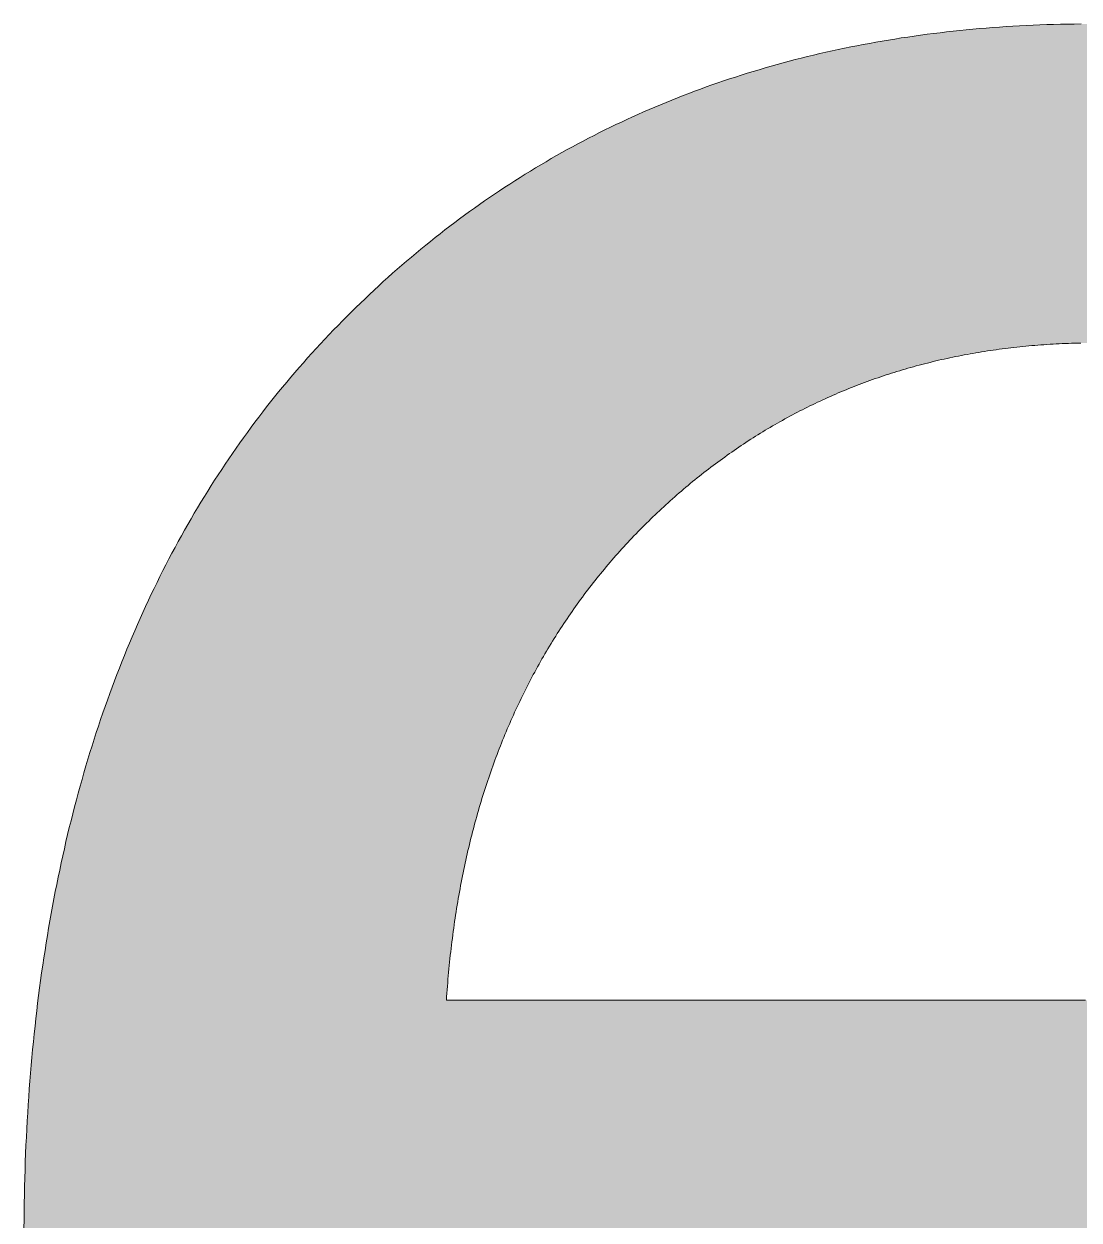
# Model space of a CAD drawing. Header units: millimetres. Extents: x 144517 to 159919, y -31393 to -20504.
# Drawn here: x 159055.9 to 159147, y -29993.8 to -29890.4 of the extents above; entities that cross this region are included whole.
import ezdxf

# ---------------------------------------------------------------- set-up
doc = ezdxf.new("R2010")
doc.units = ezdxf.units.MM
doc.header["$MEASUREMENT"] = 0
doc.layers.add('A - SHEET', color=7, linetype='Continuous', lineweight=9)
doc.layers.add('Layer 1', color=7, linetype='Continuous')

# ---------------------------------------------------------------- blocks, each defined once
blk = doc.blocks.new('agdsggad')
at = {"layer": 'Layer 1', "true_color": 0x404041}
h = blk.add_hatch(color=250, dxfattribs=at)
h.paths.add_polyline_path([(626.704, 419.821), (626.588, 420.005), (626.471, 420.188), (626.352, 420.37), (626.233, 420.551), (626.112, 420.731), (625.99, 420.91), (625.868, 421.089), (625.744, 421.266), (625.619, 421.442), (625.493, 421.618), (625.366, 421.792), (625.238, 421.966), (625.109, 422.139), (624.978, 422.31), (624.847, 422.481), (624.715, 422.651), (624.581, 422.82), (624.447, 422.988), (624.311, 423.155), (624.174, 423.321), (624.037, 423.486), (623.898, 423.651), (623.758, 423.814), (623.617, 423.976), (623.475, 424.138), (623.332, 424.298), (623.188, 424.458), (623.042, 424.616), (622.896, 424.774), (622.749, 424.931), (622.601, 425.086), (622.453, 425.24), (622.304, 425.393), (622.155, 425.545), (622.005, 425.696), (621.854, 425.846), (621.703, 425.994), (621.551, 426.141), (621.398, 426.288), (621.245, 426.433), (621.091, 426.577), (620.936, 426.719), (620.781, 426.861), (620.626, 427.001), (620.469, 427.141), (620.312, 427.279), (620.155, 427.416), (619.997, 427.551), (619.838, 427.686), (619.678, 427.82), (619.518, 427.952), (619.358, 428.083), (619.196, 428.213), (619.035, 428.342), (618.872, 428.47), (618.709, 428.596), (618.545, 428.722), (618.381, 428.846), (618.216, 428.969), (618.05, 429.091), (617.884, 429.212), (617.717, 429.332), (617.549, 429.45), (617.381, 429.567), (617.212, 429.684), (617.043, 429.799), (616.873, 429.913), (616.703, 430.025), (616.531, 430.137), (616.359, 430.247), (616.187, 430.357), (616.014, 430.465), (615.84, 430.572), (615.666, 430.678), (615.491, 430.782), (615.315, 430.886), (615.139, 430.988), (614.962, 431.089), (614.785, 431.189), (614.607, 431.288), (614.428, 431.386), (614.249, 431.483), (614.069, 431.578), (613.888, 431.672), (613.707, 431.766), (613.525, 431.858), (613.343, 431.948), (613.16, 432.038), (612.976, 432.127), (612.792, 432.214), (612.607, 432.3), (612.422, 432.385), (612.236, 432.469), (612.049, 432.552), (611.861, 432.634), (611.673, 432.714), (611.485, 432.793), (611.296, 432.872), (611.106, 432.949), (610.915, 433.024), (610.724, 433.099), (610.533, 433.173), (610.34, 433.245), (610.147, 433.316), (609.954, 433.386), (609.759, 433.455), (609.565, 433.523), (609.369, 433.59), (609.173, 433.655), (608.976, 433.719), (608.779, 433.783), (608.581, 433.845), (608.383, 433.905), (608.183, 433.965), (607.984, 434.024), (607.783, 434.081), (607.582, 434.137), (607.381, 434.192), (607.178, 434.246), (606.975, 434.299), (606.772, 434.351), (606.568, 434.401), (606.363, 434.451), (606.158, 434.499), (605.952, 434.546), (605.745, 434.592), (605.538, 434.636), (605.33, 434.68), (605.121, 434.722), (604.912, 434.764), (604.703, 434.804), (604.492, 434.843), (604.281, 434.88), (604.07, 434.917), (603.858, 434.953), (603.645, 434.987), (603.431, 435.02), (603.217, 435.052), (603.003, 435.083), (602.787, 435.113), (602.571, 435.141), (602.355, 435.169), (602.138, 435.195), (601.92, 435.22), (601.701, 435.244), (601.482, 435.267), (601.263, 435.288), (601.042, 435.309), (600.822, 435.328), (600.6, 435.346), (600.378, 435.363), (600.155, 435.379), (599.932, 435.394), (599.708, 435.408), (599.483, 435.42), (599.258, 435.431), (599.032, 435.441), (598.806, 435.45), (598.578, 435.458), (598.351, 435.465), (598.122, 435.47), (597.893, 435.475), (597.664, 435.478), (597.434, 435.48), (597.203, 435.481), (597.145, 435.481), (597.085, 435.481), (596.966, 435.481), (596.728, 435.479), (596.491, 435.476), (596.254, 435.473), (596.018, 435.468), (595.782, 435.461), (595.547, 435.454), (595.313, 435.446), (595.08, 435.436), (594.847, 435.425), (594.615, 435.413), (594.383, 435.4), (594.152, 435.385), (593.922, 435.37), (593.692, 435.353), (593.463, 435.335), (593.235, 435.316), (593.008, 435.296), (592.781, 435.274), (592.554, 435.252), (592.329, 435.228), (592.103, 435.203), (591.879, 435.177), (591.655, 435.149), (591.432, 435.121), (591.21, 435.091), (590.988, 435.06), (590.767, 435.028), (590.547, 434.995), (590.327, 434.96), (590.108, 434.925), (589.889, 434.888), (589.671, 434.85), (589.454, 434.811), (589.237, 434.771), (589.022, 434.729), (588.806, 434.686), (588.592, 434.643), (588.378, 434.598), (588.165, 434.551), (587.952, 434.504), (587.74, 434.456), (587.529, 434.406), (587.318, 434.355), (587.108, 434.303), (586.899, 434.25), (586.69, 434.195), (586.482, 434.14), (586.274, 434.083), (586.068, 434.025), (585.861, 433.966), (585.656, 433.905), (585.451, 433.844), (585.247, 433.781), (585.044, 433.717), (584.841, 433.652), (584.638, 433.586), (584.437, 433.519), (584.236, 433.45), (584.036, 433.381), (583.836, 433.31), (583.637, 433.238), (583.439, 433.164), (583.241, 433.09), (583.044, 433.014), (582.848, 432.937), (582.652, 432.859), (582.457, 432.78), (582.263, 432.7), (582.069, 432.618), (581.876, 432.536), (581.684, 432.452), (581.492, 432.367), (581.301, 432.281), (581.11, 432.193), (580.921, 432.105), (580.731, 432.015), (580.543, 431.924), (580.355, 431.832), (580.168, 431.739), (579.981, 431.644), (579.795, 431.549), (579.61, 431.452), (579.426, 431.354), (579.242, 431.255), (579.058, 431.155), (578.876, 431.053), (578.694, 430.95), (578.512, 430.846), (578.332, 430.741), (578.152, 430.635), (577.972, 430.528), (577.794, 430.419), (577.616, 430.31), (577.438, 430.199), (577.261, 430.087), (577.085, 429.973), (576.91, 429.859), (576.735, 429.743), (576.561, 429.626), (576.387, 429.508), (576.214, 429.389), (576.042, 429.269), (575.871, 429.147), (575.7, 429.025), (575.529, 428.901), (575.36, 428.776), (575.191, 428.65), (575.023, 428.522), (574.855, 428.394), (574.688, 428.264), (574.522, 428.133), (574.356, 428.001), (574.191, 427.868), (574.027, 427.733), (573.863, 427.598), (573.7, 427.461), (573.537, 427.323), (573.375, 427.184), (573.214, 427.043), (573.054, 426.902), (572.894, 426.759), (572.735, 426.615), (572.576, 426.47), (572.418, 426.324), (572.261, 426.177), (572.105, 426.028), (571.949, 425.879), (571.794, 425.728), (571.639, 425.576), (571.485, 425.422), (571.332, 425.268), (571.179, 425.112), (571.027, 424.955), (570.876, 424.797), (570.725, 424.638), (570.575, 424.478), (570.426, 424.317), (570.278, 424.154), (570.131, 423.991), (569.985, 423.827), (569.84, 423.661), (569.697, 423.495), (569.554, 423.328), (569.413, 423.16), (569.273, 422.991), (569.134, 422.821), (568.995, 422.65), (568.858, 422.478), (568.723, 422.306), (568.588, 422.132), (568.454, 421.957), (568.321, 421.781), (568.19, 421.605), (568.06, 421.427), (567.93, 421.249), (567.802, 421.069), (567.675, 420.889), (567.549, 420.707), (567.424, 420.525), (567.3, 420.341), (567.177, 420.157), (567.056, 419.972), (566.935, 419.786), (566.816, 419.599), (566.697, 419.41), (566.58, 419.221), (566.464, 419.031), (566.349, 418.84), (566.235, 418.649), (566.122, 418.456), (566.011, 418.262), (565.9, 418.067), (565.79, 417.871), (565.682, 417.675), (565.574, 417.477), (565.468, 417.278), (565.363, 417.079), (565.259, 416.878), (565.156, 416.677), (565.054, 416.475), (564.953, 416.271), (564.854, 416.067), (564.755, 415.862), (564.658, 415.655), (564.561, 415.448), (564.466, 415.24), (564.372, 415.031), (564.279, 414.821), (564.187, 414.61), (564.096, 414.398), (564.006, 414.185), (563.917, 413.971), (563.83, 413.756), (563.743, 413.541), (563.658, 413.324), (563.573, 413.106), (563.49, 412.888), (563.408, 412.668), (563.327, 412.448), (563.247, 412.226), (563.168, 412.004), (563.091, 411.78), (563.014, 411.556), (562.938, 411.331), (562.864, 411.104), (562.791, 410.877), (562.718, 410.649), (562.647, 410.42), (562.577, 410.19), (562.508, 409.959), (562.44, 409.727), (562.374, 409.494), (562.308, 409.26), (562.243, 409.025), (562.18, 408.789), (562.118, 408.553), (562.056, 408.315), (561.996, 408.076), (561.937, 407.837), (561.879, 407.596), (561.822, 407.355), (561.766, 407.112), (561.712, 406.869), (561.658, 406.624), (561.606, 406.379), (561.554, 406.133), (561.504, 405.885), (561.455, 405.637), (561.407, 405.388), (561.36, 405.138), (561.314, 404.887), (561.269, 404.635), (561.225, 404.382), (561.183, 404.128), (561.141, 403.873), (561.101, 403.617), (561.061, 403.361), (561.023, 403.103), (560.986, 402.844), (560.95, 402.584), (560.915, 402.324), (560.881, 402.062), (560.848, 401.8), (560.817, 401.536), (560.786, 401.272), (560.757, 401.007), (560.729, 400.74), (560.701, 400.473), (560.675, 400.205), (560.65, 399.936), (560.626, 399.665), (560.603, 399.394), (560.581, 399.122), (560.561, 398.849), (560.541, 398.575), (560.523, 398.3), (560.505, 398.025), (560.489, 397.748), (560.474, 397.47), (560.46, 397.191), (560.447, 396.912), (560.435, 396.631), (560.424, 396.349), (560.414, 396.067), (560.406, 395.783), (560.398, 395.499), (560.392, 395.213), (560.387, 394.927), (560.382, 394.64), (560.379, 394.352), (560.377, 394.062), (560.376, 393.772), (560.376, 393.699), (560.376, 393.664), (560.376, 393.628), (560.377, 393.488), (560.378, 393.208), (560.38, 392.929), (560.384, 392.65), (560.388, 392.373), (560.394, 392.096), (560.401, 391.821), (560.408, 391.546), (560.417, 391.272), (560.427, 390.999), (560.438, 390.728), (560.45, 390.457), (560.463, 390.186), (560.478, 389.917), (560.493, 389.649), (560.51, 389.382), (560.527, 389.115), (560.546, 388.85), (560.566, 388.585), (560.586, 388.322), (560.608, 388.059), (560.631, 387.797), (560.655, 387.536), (560.68, 387.276), (560.707, 387.017), (560.734, 386.759), (560.762, 386.502), (560.792, 386.246), (560.822, 385.99), (560.854, 385.736), (560.887, 385.482), (560.921, 385.23), (560.956, 384.978), (560.992, 384.727), (561.029, 384.477), (561.067, 384.228), (561.106, 383.98), (561.146, 383.733), (561.188, 383.487), (561.23, 383.242), (561.274, 382.997), (561.319, 382.754), (561.365, 382.512), (561.411, 382.27), (561.459, 382.029), (561.508, 381.789), (561.558, 381.551), (561.61, 381.313), (561.662, 381.076), (561.715, 380.84), (561.77, 380.604), (561.825, 380.37), (561.882, 380.137), (561.94, 379.905), (561.998, 379.673), (562.058, 379.442), (562.119, 379.213), (562.181, 378.984), (562.245, 378.756), (562.309, 378.529), (562.374, 378.303), (562.44, 378.078), (562.508, 377.854), (562.577, 377.631), (562.646, 377.409), (562.717, 377.187), (562.789, 376.967), (562.862, 376.747), (562.936, 376.529), (563.011, 376.311), (563.087, 376.094), (563.164, 375.878), (563.242, 375.663), (563.322, 375.449), (563.402, 375.236), (563.484, 375.024), (563.567, 374.813), (563.65, 374.602), (563.735, 374.393), (563.821, 374.185), (563.908, 373.977), (563.996, 373.77), (564.086, 373.565), (564.176, 373.36), (564.267, 373.156), (564.36, 372.953), (564.453, 372.751), (564.548, 372.55), (564.644, 372.349), (564.74, 372.15), (564.838, 371.952), (564.937, 371.754), (565.037, 371.557), (565.138, 371.362), (565.241, 371.167), (565.344, 370.973), (565.448, 370.78), (565.554, 370.588), (565.66, 370.397), (565.768, 370.207), (565.877, 370.018), (565.986, 369.83), (566.097, 369.642), (566.209, 369.456), (566.322, 369.27), (566.437, 369.086), (566.552, 368.902), (566.668, 368.719), (566.786, 368.537), (566.904, 368.357), (567.024, 368.177), (567.144, 367.997), (567.266, 367.819), (567.389, 367.642), (567.513, 367.466), (567.638, 367.29), (567.764, 367.116), (567.891, 366.942), (568.019, 366.769), (568.149, 366.598), (568.279, 366.427), (568.411, 366.257), (568.543, 366.088), (568.677, 365.92), (568.812, 365.753), (568.948, 365.587), (569.085, 365.421), (569.223, 365.257), (569.362, 365.093), (569.502, 364.931), (569.643, 364.769), (569.786, 364.608), (569.929, 364.449), (570.074, 364.29), (570.219, 364.132), (570.366, 363.975), (570.514, 363.819), (570.663, 363.664), (570.812, 363.51), (570.962, 363.357), (571.113, 363.205), (571.265, 363.055), (571.418, 362.905), (571.571, 362.757), (571.725, 362.61), (571.88, 362.464), (572.035, 362.319), (572.192, 362.175), (572.349, 362.033), (572.507, 361.892), (572.666, 361.751), (572.825, 361.612), (572.985, 361.474), (573.146, 361.337), (573.308, 361.202), (573.471, 361.067), (573.634, 360.934), (573.798, 360.801), (573.963, 360.67), (574.128, 360.54), (574.295, 360.412), (574.462, 360.284), (574.63, 360.157), (574.798, 360.032), (574.968, 359.908), (575.138, 359.784), (575.309, 359.663), (575.48, 359.542), (575.653, 359.422), (575.826, 359.303), (576, 359.186), (576.175, 359.07), (576.351, 358.955), (576.527, 358.841), (576.704, 358.728), (576.882, 358.616), (577.06, 358.505), (577.24, 358.396), (577.42, 358.288), (577.601, 358.181), (577.783, 358.075), (577.965, 357.97), (578.148, 357.866), (578.332, 357.763), (578.517, 357.662), (578.703, 357.562), (578.889, 357.462), (579.076, 357.364), (579.264, 357.268), (579.452, 357.172), (579.642, 357.077), (579.832, 356.984), (580.023, 356.891), (580.214, 356.8), (580.407, 356.71), (580.6, 356.621), (580.794, 356.534), (580.989, 356.447), (581.184, 356.362), (581.38, 356.277), (581.577, 356.194), (581.775, 356.112), (581.974, 356.031), (582.173, 355.951), (582.373, 355.873), (582.574, 355.795), (582.776, 355.719), (582.978, 355.644), (583.181, 355.57), (583.385, 355.497), (583.59, 355.425), (583.795, 355.354), (584.002, 355.285), (584.209, 355.216), (584.417, 355.149), (584.625, 355.083), (584.834, 355.018), (585.044, 354.954), (585.255, 354.892), (585.467, 354.83), (585.679, 354.77), (585.892, 354.711), (586.106, 354.653), (586.321, 354.596), (586.537, 354.54), (586.753, 354.485), (586.97, 354.432), (587.187, 354.379), (587.406, 354.328), (587.625, 354.278), (587.845, 354.229), (588.066, 354.181), (588.288, 354.135), (588.51, 354.089), (588.733, 354.045), (588.957, 354.001), (589.182, 353.959), (589.407, 353.918), (589.633, 353.879), (589.86, 353.84), (590.088, 353.802), (590.317, 353.766), (590.546, 353.731), (590.776, 353.697), (591.007, 353.664), (591.238, 353.632), (591.471, 353.601), (591.704, 353.572), (591.938, 353.543), (592.172, 353.516), (592.408, 353.49), (592.644, 353.465), (592.881, 353.441), (593.119, 353.418), (593.357, 353.397), (593.596, 353.376), (593.837, 353.357), (594.077, 353.339), (594.319, 353.322), (594.561, 353.306), (594.804, 353.291), (595.048, 353.278), (595.293, 353.265), (595.538, 353.254), (595.784, 353.244), (596.031, 353.235), (596.279, 353.227), (596.528, 353.22), (596.777, 353.215), (597.027, 353.21), (597.278, 353.207), (597.529, 353.205), (597.781, 353.204), (597.845, 353.204), (597.876, 353.204), (597.884, 353.204), (597.89, 353.204), (597.903, 353.204), (598.003, 353.204), (598.203, 353.204), (598.403, 353.206), (598.602, 353.208), (598.801, 353.211), (598.999, 353.215), (599.197, 353.219), (599.394, 353.224), (599.591, 353.23), (599.787, 353.236), (599.983, 353.244), (600.178, 353.252), (600.372, 353.26), (600.566, 353.27), (600.76, 353.28), (600.953, 353.291), (601.145, 353.302), (601.337, 353.314), (601.528, 353.327), (601.719, 353.341), (601.909, 353.355), (602.099, 353.37), (602.288, 353.386), (602.477, 353.403), (602.665, 353.42), (602.853, 353.438), (603.04, 353.457), (603.227, 353.476), (603.413, 353.496), (603.599, 353.517), (603.784, 353.538), (603.968, 353.561), (604.152, 353.584), (604.336, 353.607), (604.519, 353.632), (604.701, 353.657), (604.883, 353.683), (605.065, 353.709), (605.245, 353.736), (605.426, 353.764), (605.606, 353.793), (605.785, 353.823), (605.964, 353.853), (606.142, 353.884), (606.32, 353.915), (606.497, 353.947), (606.674, 353.98), (606.85, 354.014), (607.025, 354.048), (607.2, 354.084), (607.375, 354.119), (607.549, 354.156), (607.723, 354.193), (607.896, 354.231), (608.068, 354.27), (608.24, 354.309), (608.411, 354.349), (608.582, 354.39), (608.753, 354.432), (608.922, 354.474), (609.092, 354.517), (609.261, 354.561), (609.429, 354.605), (609.597, 354.65), (609.764, 354.696), (609.931, 354.743), (610.097, 354.79), (610.262, 354.838), (610.428, 354.887), (610.592, 354.936), (610.756, 354.987), (610.92, 355.037), (611.083, 355.089), (611.245, 355.141), (611.407, 355.194), (611.569, 355.248), (611.73, 355.302), (611.89, 355.358), (612.05, 355.414), (612.209, 355.47), (612.368, 355.527), (612.526, 355.585), (612.684, 355.644), (612.842, 355.704), (612.998, 355.764), (613.154, 355.825), (613.31, 355.886), (613.465, 355.949), (613.62, 356.012), (613.774, 356.075), (613.928, 356.14), (614.081, 356.205), (614.233, 356.271), (614.385, 356.338), (614.537, 356.405), (614.688, 356.473), (614.838, 356.542), (614.988, 356.611), (615.138, 356.681), (615.286, 356.752), (615.435, 356.824), (615.583, 356.896), (615.73, 356.969), (615.877, 357.043), (616.023, 357.118), (616.169, 357.193), (616.314, 357.269), (616.458, 357.345), (616.603, 357.423), (616.746, 357.501), (616.889, 357.58), (617.032, 357.659), (617.174, 357.739), (617.316, 357.82), (617.457, 357.902), (617.597, 357.984), (617.737, 358.067), (617.876, 358.151), (618.015, 358.236), (618.154, 358.321), (618.292, 358.407), (618.429, 358.494), (618.566, 358.581), (618.702, 358.669), (618.838, 358.758), (618.973, 358.847), (619.108, 358.938), (619.242, 359.028), (619.376, 359.12), (619.509, 359.213), (619.642, 359.306), (619.774, 359.399), (619.905, 359.494), (620.036, 359.589), (620.167, 359.685), (620.297, 359.782), (620.426, 359.879), (620.555, 359.977), (620.683, 360.076), (620.811, 360.175), (620.938, 360.275), (621.064, 360.376), (621.19, 360.477), (621.316, 360.578), (621.44, 360.68), (621.564, 360.783), (621.688, 360.886), (621.811, 360.99), (621.933, 361.095), (622.054, 361.2), (622.176, 361.305), (622.296, 361.411), (622.416, 361.518), (622.535, 361.626), (622.654, 361.734), (622.772, 361.842), (622.89, 361.951), (623.006, 362.061), (623.123, 362.171), (623.238, 362.282), (623.354, 362.393), (623.468, 362.505), (623.582, 362.618), (623.695, 362.731), (623.808, 362.845), (623.92, 362.959), (624.032, 363.074), (624.143, 363.19), (624.253, 363.306), (624.363, 363.422), (624.472, 363.539), (624.58, 363.657), (624.688, 363.776), (624.796, 363.895), (624.903, 364.014), (625.009, 364.134), (625.114, 364.255), (625.219, 364.376), (625.324, 364.498), (625.428, 364.62), (625.531, 364.744), (625.633, 364.867), (625.735, 364.991), (625.837, 365.116), (625.938, 365.241), (626.038, 365.367), (626.137, 365.494), (626.236, 365.621), (626.335, 365.749), (626.433, 365.877), (626.53, 366.006), (626.627, 366.135), (626.723, 366.265), (626.818, 366.396), (626.913, 366.527), (627.007, 366.658), (627.101, 366.791), (627.194, 366.924), (627.286, 367.057), (627.378, 367.191), (627.47, 367.326), (627.56, 367.461), (627.65, 367.597), (627.74, 367.733), (627.829, 367.87), (627.917, 368.007), (628.005, 368.146), (628.092, 368.284), (628.178, 368.424), (628.264, 368.563), (628.35, 368.704), (628.434, 368.845), (628.519, 368.986), (628.602, 369.129), (628.685, 369.271), (628.767, 369.415), (628.849, 369.559), (628.93, 369.703), (629.011, 369.848), (629.091, 369.994), (629.17, 370.14), (629.249, 370.287), (629.327, 370.434), (629.405, 370.582), (629.482, 370.731), (629.558, 370.88), (629.634, 371.03), (629.709, 371.18), (629.784, 371.331), (629.858, 371.482), (629.931, 371.634), (630.004, 371.787), (630.076, 371.94), (630.148, 372.094), (630.219, 372.248), (630.289, 372.403), (630.359, 372.559), (630.428, 372.715), (630.497, 372.871), (630.565, 373.029), (630.632, 373.187), (630.699, 373.345), (630.765, 373.504), (630.831, 373.664), (630.896, 373.824), (630.961, 373.985), (631.024, 374.146), (631.088, 374.308), (631.15, 374.47), (631.213, 374.633), (631.274, 374.797), (631.335, 374.961), (631.395, 375.126), (631.455, 375.291), (631.514, 375.457), (631.572, 375.624), (631.63, 375.791), (631.688, 375.959), (631.744, 376.127), (631.801, 376.296), (631.856, 376.466), (631.911, 376.636), (631.965, 376.806), (632.019, 376.977), (632.072, 377.149), (632.125, 377.322), (632.177, 377.495), (632.228, 377.668), (632.279, 377.842), (632.329, 378.017), (632.379, 378.192), (632.428, 378.368), (632.476, 378.545), (632.488, 378.589), (632.494, 378.611), (632.497, 378.622), (632.498, 378.627), (631.618, 378.736), (630.738, 378.845), (629.824, 378.958), (628.921, 379.069), (627.946, 379.19), (627.069, 379.298), (626.17, 379.41), (624.96, 379.559), (624.062, 379.67), (623.188, 379.778), (622.217, 379.898), (621.321, 380.009), (618.721, 380.331), (618.025, 378.515), (617.227, 376.716), (616.371, 375.043), (615.399, 373.4), (614.294, 371.82), (613.116, 370.399), (611.792, 369.069), (610.33, 367.884), (608.73, 366.843), (607.06, 365.982), (605.298, 365.287), (603.536, 364.784), (601.792, 364.442), (599.974, 364.233), (598.109, 364.159), (596.252, 364.211), (594.389, 364.395), (592.526, 364.731), (590.732, 365.212), (589.006, 365.837), (587.348, 366.608), (585.76, 367.523), (584.24, 368.584), (582.84, 369.746), (581.47, 371.069), (580.249, 372.464), (579.156, 373.946), (578.206, 375.476), (577.385, 377.039), (576.655, 378.697), (576.041, 380.375), (575.53, 382.058), (575.096, 383.821), (574.753, 385.579), (574.49, 387.319), (574.289, 389.123), (574.156, 390.932), (575.038, 390.932), (575.976, 390.932), (576.916, 390.932), (577.857, 390.932), (578.825, 390.932), (579.785, 390.932), (580.712, 390.932), (581.695, 390.932), (582.731, 390.932), (583.693, 390.932), (584.692, 390.932), (585.726, 390.932), (586.793, 390.932), (587.89, 390.932), (589.015, 390.932), (590.166, 390.932), (591.34, 390.932), (592.236, 390.932), (593.142, 390.932), (594.059, 390.932), (594.984, 390.932), (595.919, 390.932), (596.86, 390.932), (598.126, 390.932), (599.4, 390.932), (600.682, 390.932), (601.969, 390.932), (604.548, 390.932), (605.836, 390.932), (607.12, 390.932), (608.397, 390.932), (609.35, 390.932), (610.298, 390.932), (611.238, 390.932), (612.171, 390.932), (613.096, 390.932), (614.011, 390.932), (614.916, 390.932), (615.81, 390.932), (616.691, 390.932), (617.846, 390.932), (618.975, 390.932), (620.076, 390.932), (621.148, 390.932), (622.187, 390.932), (623.191, 390.932), (624.159, 390.932), (625.088, 390.932), (625.977, 390.932), (626.924, 390.932), (627.813, 390.932), (628.729, 390.932), (629.645, 390.932), (630.527, 390.932), (632.869, 390.932), (632.869, 390.932), (632.869, 390.935), (632.869, 390.943), (632.87, 390.978), (632.875, 391.115), (632.879, 391.25), (632.883, 391.384), (632.887, 391.515), (632.89, 391.644), (632.894, 391.771), (632.898, 391.896), (632.901, 392.019), (632.904, 392.14), (632.907, 392.259), (632.91, 392.376), (632.913, 392.491), (632.916, 392.603), (632.918, 392.714), (632.921, 392.823), (632.923, 392.93), (632.926, 393.034), (632.928, 393.137), (632.93, 393.238), (632.931, 393.336), (632.933, 393.433), (632.935, 393.527), (632.936, 393.62), (632.938, 393.71), (632.939, 393.799), (632.94, 393.885), (632.941, 393.97), (632.942, 394.052), (632.942, 394.132), (632.943, 394.21), (632.943, 394.287), (632.944, 394.361), (632.944, 394.433), (632.944, 394.468), (632.944, 394.486), (632.944, 394.488), (632.944, 394.489), (632.944, 394.489), (632.944, 394.489), (632.944, 394.49), (632.944, 394.494), (632.944, 394.503), (632.944, 394.575), (632.943, 394.717), (632.942, 395.002), (632.94, 395.285), (632.936, 395.568), (632.931, 395.849), (632.926, 396.13), (632.919, 396.409), (632.911, 396.688), (632.902, 396.966), (632.892, 397.243), (632.881, 397.519), (632.869, 397.794), (632.856, 398.068), (632.842, 398.341), (632.826, 398.613), (632.81, 398.884), (632.792, 399.154), (632.774, 399.424), (632.754, 399.692), (632.733, 399.96), (632.712, 400.226), (632.689, 400.492), (632.665, 400.756), (632.64, 401.02), (632.614, 401.283), (632.586, 401.545), (632.558, 401.805), (632.529, 402.065), (632.498, 402.324), (632.467, 402.583), (632.434, 402.84), (632.401, 403.096), (632.366, 403.351), (632.33, 403.605), (632.294, 403.859), (632.256, 404.111), (632.217, 404.363), (632.177, 404.613), (632.135, 404.863), (632.093, 405.112), (632.05, 405.359), (632.006, 405.606), (631.96, 405.852), (631.914, 406.097), (631.866, 406.341), (631.817, 406.584), (631.768, 406.826), (631.717, 407.067), (631.665, 407.308), (631.612, 407.547), (631.558, 407.785), (631.503, 408.023), (631.447, 408.259), (631.39, 408.495), (631.331, 408.729), (631.272, 408.963), (631.211, 409.196), (631.15, 409.428), (631.087, 409.658), (631.024, 409.888), (630.959, 410.117), (630.893, 410.345), (630.826, 410.572), (630.758, 410.799), (630.689, 411.024), (630.619, 411.248), (630.548, 411.471), (630.475, 411.694), (630.402, 411.915), (630.328, 412.136), (630.252, 412.355), (630.176, 412.574), (630.098, 412.792), (630.019, 413.009), (629.94, 413.224), (629.859, 413.439), (629.777, 413.653), (629.694, 413.866), (629.61, 414.078), (629.524, 414.29), (629.438, 414.5), (629.351, 414.709), (629.263, 414.917), (629.173, 415.125), (629.083, 415.331), (628.991, 415.537), (628.898, 415.741), (628.805, 415.945), (628.71, 416.148), (628.614, 416.349), (628.517, 416.55), (628.419, 416.75), (628.32, 416.949), (628.22, 417.147), (628.118, 417.344), (628.016, 417.54), (627.913, 417.736), (627.808, 417.93), (627.703, 418.123), (627.596, 418.315), (627.488, 418.507), (627.379, 418.697), (627.27, 418.887), (627.159, 419.076), (627.047, 419.263), (626.934, 419.45), (626.819, 419.636)])
h.paths.add_polyline_path([(617.981, 401.902), (617.095, 401.902), (616.192, 401.902), (615.299, 401.902), (614.362, 401.902), (613.469, 401.902), (612.585, 401.902), (611.65, 401.902), (610.746, 401.902), (609.805, 401.902), (608.913, 401.902), (607.994, 401.902), (606.964, 401.902), (605.909, 401.902), (605.012, 401.902), (604.101, 401.902), (603.177, 401.902), (602.242, 401.902), (601.298, 401.902), (600.346, 401.902), (599.196, 401.902), (598.04, 401.902), (596.882, 401.902), (595.723, 401.902), (594.568, 401.902), (593.609, 401.902), (592.656, 401.902), (591.71, 401.902), (590.773, 401.902), (589.847, 401.902), (588.933, 401.902), (588.033, 401.902), (587.148, 401.902), (586.195, 401.902), (585.265, 401.902), (584.361, 401.902), (583.405, 401.902), (582.486, 401.902), (581.604, 401.902), (580.696, 401.902), (579.776, 401.902), (578.863, 401.902), (577.978, 401.902), (577.054, 401.902), (576.173, 401.902), (575.284, 401.902), (575.265, 401.902), (575.246, 401.902), (575.227, 401.902), (575.209, 401.902), (575.191, 401.902), (575.174, 401.902), (575.157, 401.902), (575.141, 401.902), (575.125, 401.902), (575.11, 401.902), (575.096, 401.902), (575.082, 401.902), (575.068, 401.902), (575.055, 401.902), (575.043, 401.902), (575.031, 401.902), (575.019, 401.902), (575.008, 401.902), (574.998, 401.902), (574.988, 401.902), (574.979, 401.902), (574.97, 401.902), (574.962, 401.902), (574.954, 401.902), (574.947, 401.902), (574.94, 401.902), (574.934, 401.902), (574.929, 401.902), (574.924, 401.902), (574.92, 401.902), (574.916, 401.902), (574.912, 401.902), (574.91, 401.902), (574.908, 401.902), (574.906, 401.902), (574.905, 401.902), (574.905, 401.902), (574.893, 401.902), (575.06, 403.748), (575.33, 405.573), (575.709, 407.379), (576.211, 409.158), (576.824, 410.854), (577.569, 412.516), (578.46, 414.133), (579.476, 415.657), (580.616, 417.09), (581.839, 418.385), (583.168, 419.594), (584.586, 420.687), (586.11, 421.671), (587.749, 422.528), (589.415, 423.214), (591.101, 423.745), (592.852, 424.14), (594.618, 424.39), (596.339, 424.507), (598.149, 424.513), (599.985, 424.385), (601.815, 424.113), (603.625, 423.679), (605.361, 423.093), (607.021, 422.354), (608.607, 421.461), (610.117, 420.416), (611.511, 419.253), (612.795, 417.989), (614.129, 416.458), (615.127, 415.025), (615.983, 413.484), (616.702, 411.868), (617.299, 410.197), (617.787, 408.493), (618.178, 406.773), (618.484, 405.056), (618.723, 403.304), (618.861, 401.902)], flags=16)
at = {"layer": 'Layer 1', "lineweight": 0}
for points in [[(560.377, 394.062), (560.379, 394.352), (560.382, 394.64), (560.387, 394.927), (560.392, 395.213), (560.398, 395.499), (560.406, 395.783), (560.414, 396.067), (560.424, 396.349), (560.435, 396.631), (560.447, 396.912), (560.46, 397.191), (560.474, 397.47), (560.489, 397.748), (560.505, 398.025), (560.523, 398.3), (560.541, 398.575), (560.561, 398.849), (560.581, 399.122), (560.603, 399.394), (560.626, 399.665), (560.65, 399.936), (560.675, 400.205), (560.701, 400.473), (560.729, 400.74), (560.757, 401.007), (560.786, 401.272), (560.817, 401.536), (560.848, 401.8), (560.881, 402.062), (560.915, 402.324), (560.95, 402.584), (560.986, 402.844), (561.023, 403.103), (561.061, 403.361), (561.101, 403.617), (561.141, 403.873), (561.183, 404.128), (561.225, 404.382), (561.269, 404.635), (561.314, 404.887), (561.36, 405.138), (561.407, 405.388), (561.455, 405.637), (561.504, 405.885), (561.554, 406.133), (561.606, 406.379), (561.658, 406.624), (561.712, 406.869), (561.766, 407.112), (561.822, 407.355), (561.879, 407.596), (561.937, 407.837), (561.996, 408.076), (562.056, 408.315), (562.118, 408.553), (562.18, 408.789), (562.243, 409.025), (562.308, 409.26), (562.374, 409.494), (562.44, 409.727), (562.508, 409.959), (562.577, 410.19), (562.647, 410.42), (562.718, 410.649), (562.791, 410.877), (562.864, 411.104), (562.938, 411.331), (563.014, 411.556), (563.091, 411.78), (563.168, 412.004), (563.247, 412.226), (563.327, 412.448), (563.408, 412.668), (563.49, 412.888), (563.573, 413.106), (563.658, 413.324), (563.743, 413.541), (563.83, 413.756), (563.917, 413.971), (564.006, 414.185), (564.096, 414.398), (564.187, 414.61), (564.279, 414.821), (564.372, 415.031), (564.466, 415.24), (564.561, 415.448), (564.658, 415.655), (564.755, 415.862), (564.854, 416.067), (564.953, 416.271), (565.054, 416.475), (565.156, 416.677), (565.259, 416.878), (565.363, 417.079), (565.468, 417.278), (565.574, 417.477), (565.682, 417.675), (565.79, 417.871), (565.9, 418.067), (566.011, 418.262), (566.122, 418.456), (566.235, 418.649), (566.349, 418.84), (566.464, 419.031), (566.58, 419.221), (566.697, 419.41), (566.816, 419.599), (566.935, 419.786), (567.056, 419.972), (567.177, 420.157), (567.3, 420.341), (567.424, 420.525), (567.549, 420.707), (567.675, 420.889), (567.802, 421.069), (567.93, 421.249), (568.06, 421.427), (568.19, 421.605), (568.321, 421.781), (568.454, 421.957), (568.588, 422.132), (568.723, 422.306), (568.858, 422.478), (568.995, 422.65), (569.134, 422.821), (569.273, 422.991), (569.413, 423.16), (569.554, 423.328), (569.697, 423.495), (569.84, 423.661), (569.985, 423.827), (570.131, 423.991), (570.278, 424.154), (570.426, 424.317), (570.575, 424.478), (570.725, 424.638), (570.876, 424.797), (571.027, 424.955), (571.179, 425.112), (571.332, 425.268), (571.485, 425.422), (571.639, 425.576), (571.794, 425.728), (571.949, 425.879), (572.105, 426.028), (572.261, 426.177), (572.418, 426.324), (572.576, 426.47), (572.735, 426.615), (572.894, 426.759), (573.054, 426.902), (573.214, 427.043), (573.375, 427.184), (573.537, 427.323), (573.7, 427.461), (573.863, 427.598), (574.027, 427.733), (574.191, 427.868), (574.356, 428.001), (574.522, 428.133), (574.688, 428.264), (574.855, 428.394), (575.023, 428.522), (575.191, 428.65), (575.36, 428.776), (575.529, 428.901), (575.7, 429.025), (575.871, 429.147), (576.042, 429.269), (576.214, 429.389), (576.387, 429.508), (576.561, 429.626), (576.735, 429.743), (576.91, 429.859), (577.085, 429.973), (577.261, 430.087), (577.438, 430.199), (577.616, 430.31), (577.794, 430.419), (577.972, 430.528), (578.152, 430.635), (578.332, 430.741), (578.512, 430.846), (578.694, 430.95), (578.876, 431.053), (579.058, 431.155), (579.242, 431.255), (579.426, 431.354), (579.61, 431.452), (579.795, 431.549), (579.981, 431.644), (580.168, 431.739), (580.355, 431.832), (580.543, 431.924), (580.731, 432.015), (580.921, 432.105), (581.11, 432.193), (581.301, 432.281), (581.492, 432.367), (581.684, 432.452), (581.876, 432.536), (582.069, 432.618), (582.263, 432.7), (582.457, 432.78), (582.652, 432.859), (582.848, 432.937), (583.044, 433.014), (583.241, 433.09), (583.439, 433.164), (583.637, 433.238), (583.836, 433.31), (584.036, 433.381), (584.236, 433.45), (584.437, 433.519), (584.638, 433.586), (584.841, 433.652), (585.044, 433.717), (585.247, 433.781), (585.451, 433.844), (585.656, 433.905), (585.861, 433.966), (586.068, 434.025), (586.274, 434.083), (586.482, 434.14), (586.69, 434.195), (586.899, 434.25), (587.108, 434.303), (587.318, 434.355), (587.529, 434.406), (587.74, 434.456), (587.952, 434.504), (588.165, 434.551), (588.378, 434.598), (588.592, 434.643), (588.806, 434.686), (589.022, 434.729), (589.237, 434.771), (589.454, 434.811), (589.671, 434.85), (589.889, 434.888), (590.108, 434.925), (590.327, 434.96), (590.547, 434.995), (590.767, 435.028), (590.988, 435.06), (591.21, 435.091), (591.432, 435.121), (591.655, 435.149), (591.879, 435.177), (592.103, 435.203), (592.329, 435.228), (592.554, 435.252), (592.781, 435.274), (593.008, 435.296), (593.235, 435.316), (593.463, 435.335), (593.692, 435.353), (593.922, 435.37), (594.152, 435.385), (594.383, 435.4), (594.615, 435.413), (594.847, 435.425), (595.08, 435.436), (595.313, 435.446), (595.547, 435.454), (595.782, 435.461), (596.018, 435.468), (596.254, 435.473), (596.491, 435.476), (596.728, 435.479)], [(596.718, 424.504), (596.611, 424.502), (596.505, 424.499), (596.399, 424.495), (596.293, 424.492), (596.187, 424.488), (596.081, 424.483), (595.976, 424.478), (595.871, 424.473), (595.766, 424.467), (595.661, 424.46), (595.557, 424.454), (595.453, 424.447), (595.348, 424.439), (595.244, 424.431), (595.141, 424.423), (595.037, 424.414), (594.934, 424.405), (594.831, 424.395), (594.728, 424.385), (594.625, 424.375), (594.523, 424.364), (594.42, 424.352), (594.318, 424.341), (594.216, 424.328), (594.115, 424.316), (594.013, 424.303), (593.912, 424.289), (593.811, 424.275), (593.71, 424.261), (593.609, 424.246), (593.509, 424.231), (593.408, 424.216), (593.308, 424.2), (593.208, 424.183), (593.109, 424.166), (593.009, 424.149), (592.91, 424.132), (592.811, 424.113), (592.712, 424.095), (592.613, 424.076), (592.515, 424.057), (592.416, 424.037), (592.318, 424.017), (592.22, 423.996), (592.123, 423.975), (592.025, 423.953), (591.928, 423.932), (591.831, 423.909), (591.734, 423.887), (591.637, 423.863), (591.541, 423.84), (591.444, 423.816), (591.348, 423.791), (591.252, 423.766), (591.157, 423.741), (591.061, 423.716), (590.966, 423.689), (590.871, 423.663), (590.776, 423.636), (590.681, 423.608), (590.587, 423.581), (590.493, 423.552), (590.398, 423.524), (590.305, 423.495), (590.211, 423.465), (590.117, 423.435), (590.024, 423.405), (589.931, 423.374), (589.838, 423.343), (589.746, 423.311), (589.653, 423.279), (589.561, 423.247), (589.469, 423.214), (589.377, 423.181), (589.285, 423.147), (589.194, 423.113), (589.103, 423.078), (589.011, 423.043), (588.921, 423.008), (588.83, 422.972), (588.74, 422.936), (588.649, 422.899), (588.559, 422.862), (588.469, 422.824), (588.38, 422.786), (588.29, 422.748), (588.201, 422.709), (588.112, 422.67), (588.023, 422.63), (587.934, 422.59), (587.846, 422.55), (587.758, 422.509), (587.67, 422.468), (587.582, 422.426), (587.494, 422.384), (587.407, 422.341), (587.32, 422.298), (587.233, 422.255), (587.146, 422.211), (587.059, 422.167), (586.973, 422.122), (586.886, 422.077), (586.8, 422.031), (586.715, 421.985), (586.629, 421.939), (586.544, 421.892), (586.458, 421.845), (586.373, 421.797), (586.288, 421.749), (586.204, 421.7), (586.119, 421.652), (586.035, 421.602), (585.951, 421.552), (585.867, 421.502), (585.784, 421.452), (585.7, 421.401), (585.617, 421.349), (585.534, 421.297), (585.451, 421.245), (585.369, 421.192), (585.286, 421.139), (585.204, 421.085), (585.122, 421.031), (585.04, 420.977), (584.959, 420.922), (584.877, 420.867), (584.796, 420.811), (584.715, 420.755), (584.634, 420.699), (584.554, 420.642), (584.473, 420.584), (584.393, 420.526), (584.313, 420.468), (584.233, 420.41), (584.154, 420.35), (584.074, 420.291), (583.995, 420.231), (583.916, 420.171), (583.837, 420.11), (583.759, 420.049), (583.68, 419.987), (583.602, 419.925), (583.524, 419.863), (583.446, 419.8), (583.369, 419.737), (583.292, 419.673), (583.214, 419.609), (583.137, 419.544), (583.061, 419.479), (582.984, 419.414), (582.908, 419.348), (582.832, 419.282), (582.756, 419.215), (582.68, 419.148), (582.604, 419.08), (582.529, 419.012), (582.454, 418.944), (582.379, 418.875), (582.304, 418.806), (582.229, 418.737), (582.155, 418.666), (582.081, 418.596), (582.007, 418.525), (581.933, 418.454), (581.86, 418.382), (581.786, 418.31), (581.713, 418.237), (581.641, 418.165), (581.569, 418.092), (581.497, 418.018), (581.425, 417.945), (581.354, 417.871), (581.284, 417.797), (581.213, 417.722), (581.143, 417.648), (581.074, 417.573), (581.005, 417.497), (580.936, 417.422), (580.868, 417.346), (580.8, 417.27), (580.732, 417.193), (580.665, 417.117), (580.598, 417.039), (580.532, 416.962), (580.466, 416.885), (580.4, 416.807), (580.335, 416.729), (580.27, 416.65), (580.205, 416.571), (580.141, 416.492), (580.078, 416.413), (580.014, 416.334), (579.951, 416.254), (579.889, 416.174), (579.826, 416.093), (579.765, 416.012), (579.703, 415.931), (579.642, 415.85), (579.582, 415.769), (579.521, 415.687), (579.461, 415.605), (579.402, 415.522), (579.343, 415.44), (579.284, 415.357), (579.226, 415.273), (579.168, 415.19), (579.11, 415.106), (579.053, 415.022), (578.996, 414.937), (578.94, 414.853), (578.884, 414.768), (578.828, 414.682), (578.773, 414.597), (578.718, 414.511), (578.663, 414.425), (578.609, 414.338), (578.556, 414.252), (578.502, 414.165), (578.449, 414.078), (578.397, 413.99), (578.344, 413.902), (578.293, 413.814), (578.241, 413.726), (578.19, 413.637), (578.139, 413.548), (578.089, 413.459), (578.039, 413.369), (577.99, 413.279), (577.941, 413.189), (577.892, 413.099), (577.844, 413.008), (577.796, 412.917), (577.748, 412.826), (577.701, 412.734), (577.654, 412.643), (577.608, 412.551), (577.562, 412.458), (577.516, 412.365), (577.471, 412.273), (577.426, 412.179), (577.381, 412.086), (577.337, 411.992), (577.293, 411.898), (577.25, 411.803), (577.207, 411.709), (577.164, 411.614), (577.122, 411.519), (577.08, 411.423), (577.039, 411.327), (576.998, 411.231), (576.957, 411.135), (576.917, 411.038), (576.877, 410.941), (576.838, 410.844), (576.798, 410.746), (576.76, 410.649), (576.721, 410.551), (576.683, 410.452), (576.646, 410.354), (576.609, 410.255), (576.572, 410.155), (576.535, 410.056), (576.499, 409.956), (576.464, 409.856), (576.428, 409.756), (576.393, 409.655), (576.359, 409.554), (576.325, 409.453), (576.291, 409.351), (576.258, 409.25), (576.225, 409.148), (576.192, 409.045), (576.16, 408.943), (576.128, 408.84), (576.097, 408.736), (576.066, 408.633), (576.035, 408.529), (576.005, 408.425), (575.975, 408.321), (575.945, 408.216), (575.916, 408.111), (575.887, 408.006), (575.859, 407.901), (575.831, 407.795), (575.803, 407.689), (575.776, 407.582), (575.749, 407.476), (575.723, 407.369), (575.697, 407.262), (575.671, 407.154), (575.646, 407.046), (575.621, 406.938), (575.596, 406.83), (575.572, 406.721), (575.548, 406.613), (575.525, 406.503), (575.502, 406.394), (575.479, 406.284), (575.457, 406.174), (575.435, 406.064), (575.414, 405.953), (575.393, 405.842), (575.372, 405.731), (575.352, 405.62), (575.332, 405.508), (575.312, 405.396), (575.293, 405.283), (575.274, 405.171), (575.256, 405.058), (575.238, 404.945), (575.22, 404.831), (575.203, 404.718), (575.186, 404.604), (575.17, 404.489), (575.154, 404.375), (575.138, 404.26), (575.123, 404.145), (575.108, 404.029), (575.093, 403.913), (575.079, 403.797), (575.065, 403.681), (575.052, 403.565), (575.039, 403.448), (575.026, 403.33), (575.014, 403.213), (575.002, 403.095), (574.991, 402.977), (574.979, 402.859), (574.969, 402.74), (574.958, 402.622), (574.948, 402.502), (574.939, 402.383), (574.93, 402.263), (574.921, 402.143), (574.913, 402.023), (574.904, 401.902), (574.904, 401.902), (574.904, 401.902), (574.904, 401.902), (574.904, 401.902), (574.904, 401.902), (574.904, 401.902), (574.905, 401.902), (574.905, 401.902), (574.906, 401.902), (574.908, 401.902), (574.91, 401.902), (574.912, 401.902), (574.916, 401.902), (574.92, 401.902), (574.924, 401.902), (574.929, 401.902), (574.934, 401.902), (574.94, 401.902), (574.947, 401.902), (574.954, 401.902), (574.962, 401.902), (574.97, 401.902), (574.979, 401.902), (574.988, 401.902), (574.998, 401.902), (575.008, 401.902), (575.019, 401.902), (575.031, 401.902), (575.043, 401.902), (575.055, 401.902), (575.068, 401.902), (575.082, 401.902), (575.096, 401.902), (575.11, 401.902), (575.125, 401.902), (575.141, 401.902), (575.157, 401.902), (575.174, 401.902), (575.191, 401.902), (575.209, 401.902), (575.227, 401.902), (575.246, 401.902), (575.265, 401.902), (575.284, 401.902), (575.305, 401.902), (575.325, 401.902), (575.347, 401.902), (575.368, 401.902), (575.391, 401.902), (575.413, 401.902), (575.437, 401.902), (575.46, 401.902), (575.484, 401.902), (575.509, 401.902), (575.534, 401.902), (575.56, 401.902), (575.586, 401.902), (575.613, 401.902), (575.64, 401.902), (575.667, 401.902), (575.695, 401.902), (575.724, 401.902), (575.753, 401.902), (575.782, 401.902), (575.812, 401.902), (575.843, 401.902), (575.874, 401.902), (575.905, 401.902), (575.937, 401.902), (575.969, 401.902), (576.002, 401.902), (576.035, 401.902), (576.069, 401.902), (576.103, 401.902), (576.138, 401.902), (576.173, 401.902), (576.208, 401.902), (576.244, 401.902), (576.28, 401.902), (576.317, 401.902), (576.354, 401.902), (576.392, 401.902), (576.43, 401.902), (576.469, 401.902), (576.508, 401.902), (576.547, 401.902), (576.587, 401.902), (576.628, 401.902), (576.668, 401.902), (576.71, 401.902), (576.751, 401.902), (576.793, 401.902), (576.836, 401.902), (576.879, 401.902), (576.922, 401.902), (576.966, 401.902), (577.01, 401.902), (577.054, 401.902), (577.099, 401.902), (577.145, 401.902), (577.19, 401.902), (577.237, 401.902), (577.283, 401.902), (577.33, 401.902), (577.378, 401.902), (577.426, 401.902), (577.474, 401.902), (577.522, 401.902), (577.571, 401.902), (577.621, 401.902), (577.671, 401.902), (577.721, 401.902), (577.772, 401.902), (577.823, 401.902), (577.874, 401.902), (577.926, 401.902), (577.978, 401.902), (578.03, 401.902), (578.083, 401.902), (578.137, 401.902), (578.19, 401.902), (578.244, 401.902), (578.299, 401.902), (578.354, 401.902), (578.409, 401.902), (578.464, 401.902), (578.52, 401.902), (578.576, 401.902), (578.633, 401.902), (578.69, 401.902), (578.747, 401.902), (578.805, 401.902), (578.863, 401.902), (578.922, 401.902), (578.98, 401.902), (579.04, 401.902), (579.099, 401.902), (579.159, 401.902), (579.219, 401.902), (579.28, 401.902), (579.341, 401.902), (579.402, 401.902), (579.463, 401.902), (579.525, 401.902), (579.588, 401.902), (579.65, 401.902), (579.713, 401.902), (579.776, 401.902), (579.84, 401.902), (579.904, 401.902), (579.968, 401.902), (580.033, 401.902), (580.098, 401.902), (580.163, 401.902), (580.228, 401.902), (580.294, 401.902), (580.36, 401.902), (580.427, 401.902), (580.494, 401.902), (580.561, 401.902), (580.628, 401.902), (580.696, 401.902), (580.764, 401.902), (580.832, 401.902), (580.901, 401.902), (580.97, 401.902), (581.039, 401.902), (581.109, 401.902), (581.179, 401.902), (581.249, 401.902), (581.319, 401.902), (581.39, 401.902), (581.461, 401.902), (581.533, 401.902), (581.604, 401.902), (581.676, 401.902), (581.748, 401.902), (581.821, 401.902), (581.894, 401.902), (581.967, 401.902), (582.04, 401.902), (582.113, 401.902), (582.187, 401.902), (582.262, 401.902), (582.336, 401.902), (582.411, 401.902), (582.486, 401.902), (582.561, 401.902), (582.636, 401.902), (582.712, 401.902), (582.788, 401.902), (582.864, 401.902), (582.941, 401.902), (583.018, 401.902), (583.095, 401.902), (583.172, 401.902), (583.25, 401.902), (583.327, 401.902), (583.405, 401.902), (583.484, 401.902), (583.562, 401.902), (583.641, 401.902), (583.72, 401.902), (583.799, 401.902), (583.879, 401.902), (583.959, 401.902), (584.039, 401.902), (584.119, 401.902), (584.199, 401.902), (584.28, 401.902), (584.361, 401.902), (584.442, 401.902), (584.523, 401.902), (584.605, 401.902), (584.687, 401.902), (584.769, 401.902), (584.851, 401.902), (584.933, 401.902), (585.016, 401.902), (585.099, 401.902), (585.182, 401.902), (585.265, 401.902), (585.349, 401.902), (585.433, 401.902), (585.517, 401.902), (585.601, 401.902), (585.685, 401.902), (585.77, 401.902), (585.854, 401.902), (585.939, 401.902), (586.025, 401.902), (586.11, 401.902), (586.195, 401.902), (586.281, 401.902), (586.453, 401.902), (586.626, 401.902), (586.799, 401.902), (586.973, 401.902), (587.148, 401.902), (587.324, 401.902), (587.5, 401.902), (587.677, 401.902), (587.855, 401.902), (588.033, 401.902), (588.212, 401.902), (588.391, 401.902), (588.571, 401.902), (588.752, 401.902), (588.933, 401.902), (589.115, 401.902), (589.297, 401.902), (589.48, 401.902), (589.663, 401.902), (589.847, 401.902), (590.031, 401.902), (590.216, 401.902), (590.401, 401.902), (590.587, 401.902), (590.773, 401.902), (590.96, 401.902), (591.147, 401.902), (591.334, 401.902), (591.522, 401.902), (591.71, 401.902), (591.899, 401.902), (592.087, 401.902), (592.277, 401.902), (592.466, 401.902), (592.656, 401.902), (592.846, 401.902), (593.036, 401.902), (593.227, 401.902), (593.418, 401.902), (593.609, 401.902), (593.8, 401.902), (593.992, 401.902), (594.184, 401.902), (594.568, 401.902), (594.952, 401.902), (595.338, 401.902), (595.723, 401.902), (596.109, 401.902), (596.882, 401.902)]]:
    blk.add_lwpolyline(points, dxfattribs=at)
blk = doc.blocks.new('EWRSDG')
at = {"xscale": 3.437246875556696, "yscale": 3.437246875556696, "zscale": 3.437246875556696}
blk.add_blockref('agdsggad', (-192566.76, -259573.4), dxfattribs=at)

msp = doc.modelspace()

# ---------------------------------------------------------------- block references
at = {"layer": 'A - SHEET', "xscale": 0.7307667054224303, "yscale": 0.7307667054224303, "zscale": 0.7307667054224303}
msp.add_blockref('EWRSDG', (298369.7, 158703.32, 0), dxfattribs=at)

doc.saveas('drawing.dxf')
